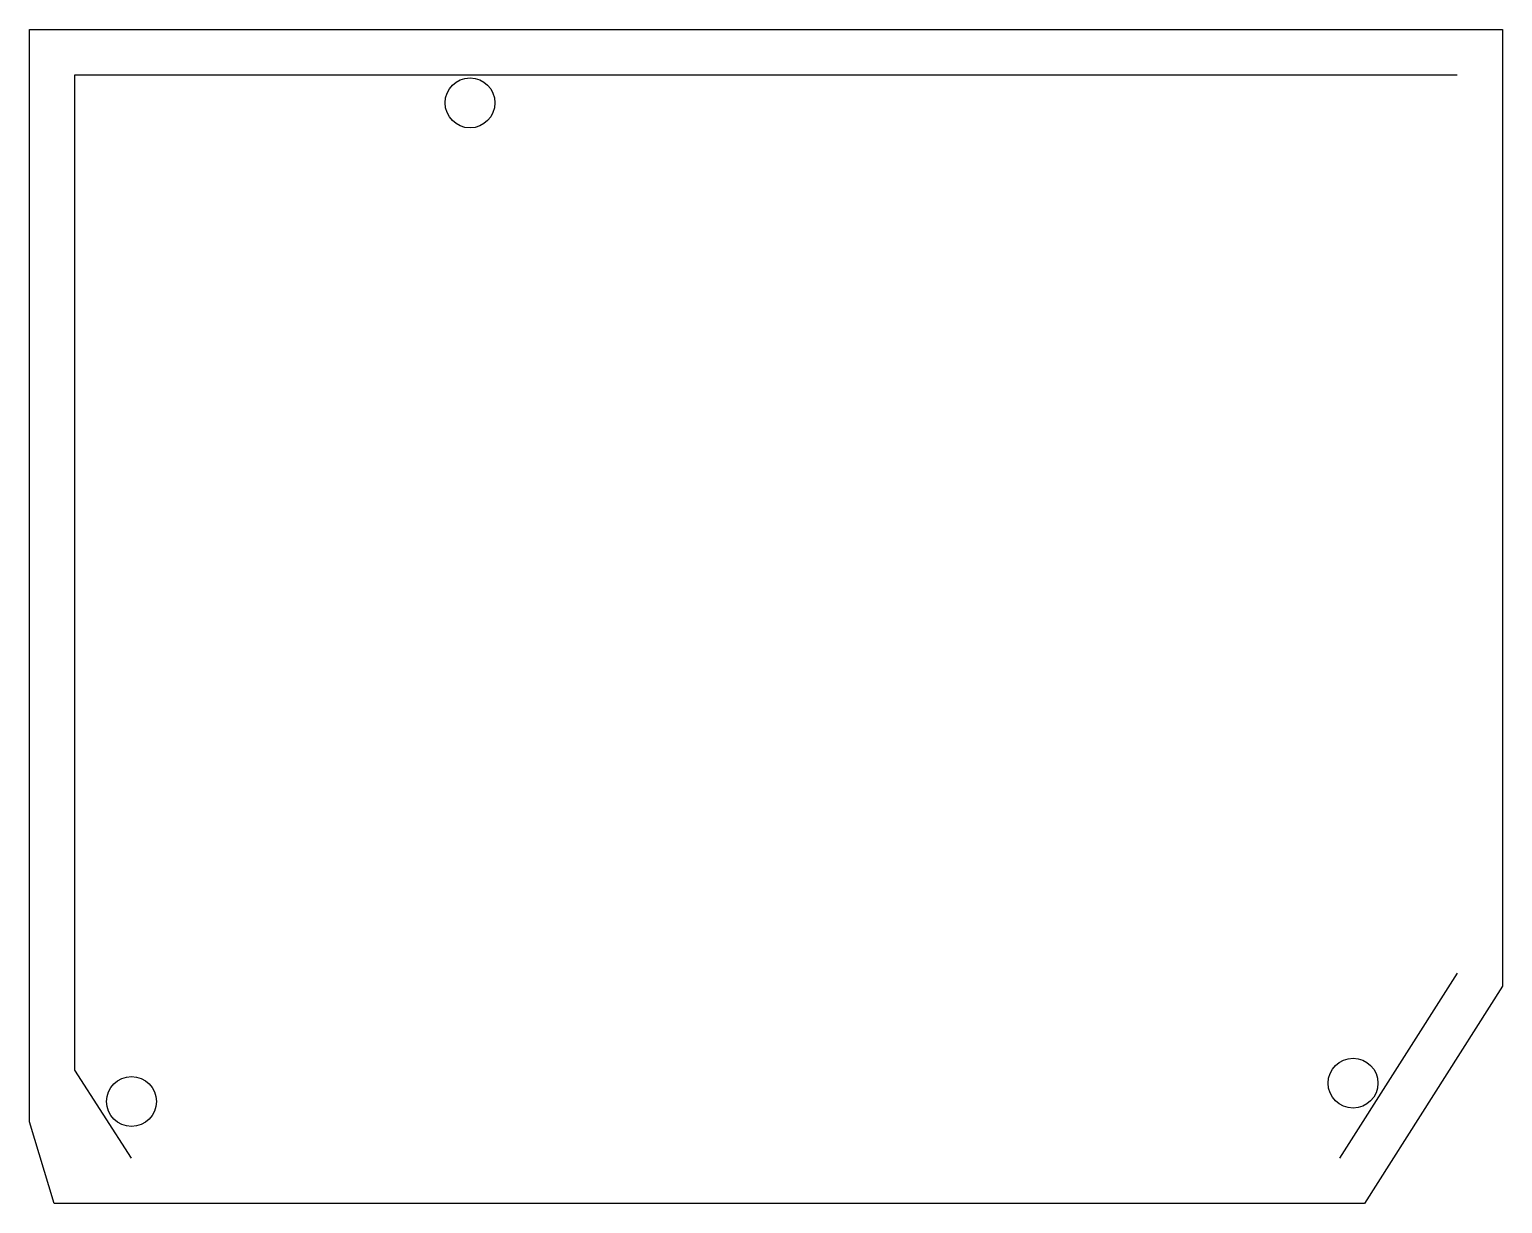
# Model space of a CAD drawing. Header units: millimetres. Extents: x -30.4 to 34.6, y 104 to 155.8.
import ezdxf

# ---------------------------------------------------------------- set-up
doc = ezdxf.new("R2010")
doc.units = ezdxf.units.MM
doc.layers.get('0').update_dxf_attribs({"linetype": 'CONTINUOUS'})

msp = doc.modelspace()

# ---------------------------------------------------------------- linework, layer by layer
for p, q in [((-28.358, 109.884), (-28.358, 153.8)), ((-28.358, 153.8), (32.642, 153.8)), ((32.642, 114.165), (27.446, 106)), ((-25.858, 106), (-28.358, 109.884))]:
    msp.add_line(p, q)
msp.add_lwpolyline([(-29.262, 104), (-30.358, 107.612), (-30.358, 155.8), (34.642, 155.8), (34.642, 113.583), (28.544, 104)], close=True)
for centre in [(-10.919, 152.559), (28.045, 109.311), (-25.858, 108.5)]:
    msp.add_circle(centre, 1.1)

doc.saveas('drawing.dxf')
